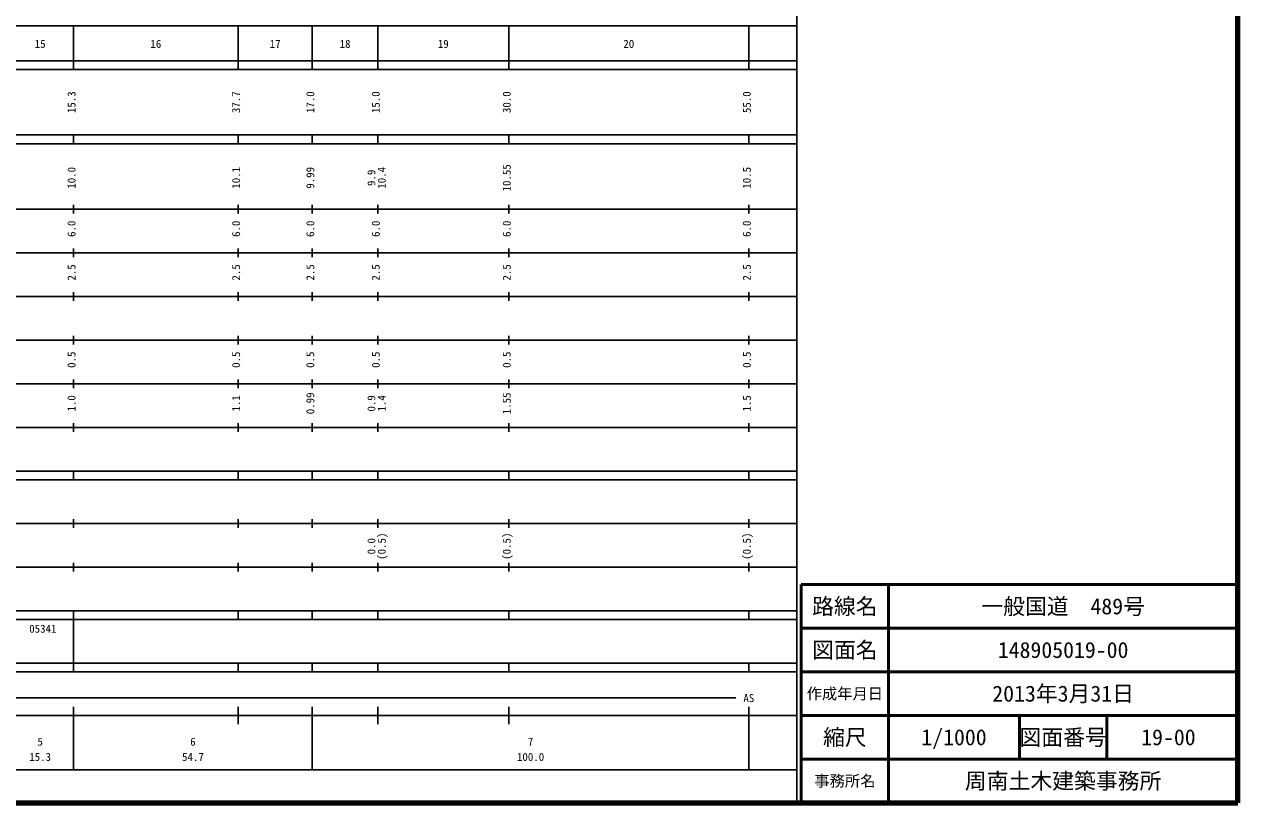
# Model space of a CAD drawing. Units: millimetres on the paper, enlarged 1000 times. Extents: x 40000 to 680000, y 20000 to 380000.
# Drawn here: x 402011 to 680000, y 20000 to 198357 of the extents above; entities that cross this region are included whole.
import ezdxf
from ezdxf.enums import TextEntityAlignment as Align

# ---------------------------------------------------------------- set-up
doc = ezdxf.new("R2010")
doc.units = ezdxf.units.MM
doc.header["$LTSCALE"] = 1000
for name, color, linetype, lineweight in [('M-TTL', 2, 'Continuous', 140), ('M-TTL-BAND', 7, 'Continuous', 25), ('M-TTL-FRAM', 2, 'Continuous', 50), ('M-TTL-LINE', 7, 'Continuous', 50)]:
    doc.layers.add(name, color=color, linetype=linetype, lineweight=lineweight)
doc.layers.add('M-TTL-TXT', color=7, linetype='Continuous')
doc.styles.add('ＭＳ ゴシック', font='')
doc.styles.get('ＭＳ ゴシック').set_extended_font_data('MS Gothic')

msp = doc.modelspace()

# ---------------------------------------------------------------- linework, layer by layer
at = {"layer": 'M-TTL'}
for p, q in [((680000, 20000), (680000, 380000)), ((40000, 20000), (680000, 20000))]:
    msp.add_line(p, q, dxfattribs=at)
at = {"layer": 'M-TTL-BAND'}
for p, q in [((579000, 20000), (579000, 370000)), ((68000, 198000), (579000, 198000)), ((413300, 188000), (413300, 198000)), ((451000, 188000), (451000, 198000)), ((468000, 188000), (468000, 198000)), ((483000, 188000), (483000, 198000)), ((513000, 188000), (513000, 198000)), ((568000, 188000), (568000, 198000)), ((40000, 190000), (579000, 190000)), ((40000, 188000), (579000, 188000)), ((40000, 173000), (579000, 173000)), ((413300, 171000), (413300, 173000)), ((451000, 171000), (451000, 173000)), ((468000, 171000), (468000, 173000)), ((483000, 171000), (483000, 173000)), ((513000, 171000), (513000, 173000)), ((568000, 171000), (568000, 173000)), ((40000, 171000), (579000, 171000)), ((40000, 156000), (579000, 156000)), ((413300, 155000), (413300, 157000)), ((451000, 155000), (451000, 157000)), ((468000, 155000), (468000, 157000)), ((483000, 155000), (483000, 157000)), ((513000, 155000), (513000, 157000)), ((568000, 155000), (568000, 157000)), ((46000, 146000), (579000, 146000)), ((413300, 145000), (413300, 147000)), ((451000, 145000), (451000, 147000)), ((468000, 145000), (468000, 147000)), ((483000, 145000), (483000, 147000)), ((513000, 145000), (513000, 147000)), ((568000, 145000), (568000, 147000)), ((413300, 135000), (413300, 137000)), ((451000, 135000), (451000, 137000)), ((468000, 135000), (468000, 137000)), ((483000, 135000), (483000, 137000)), ((513000, 135000), (513000, 137000)), ((568000, 135000), (568000, 137000)), ((52000, 136000), (579000, 136000)), ((46000, 126000), (579000, 126000)), ((413300, 125000), (413300, 127000)), ((451000, 125000), (451000, 127000)), ((468000, 125000), (468000, 127000)), ((483000, 125000), (483000, 127000)), ((513000, 125000), (513000, 127000)), ((568000, 125000), (568000, 127000)), ((413300, 115000), (413300, 117000)), ((451000, 115000), (451000, 117000)), ((468000, 115000), (468000, 117000)), ((483000, 115000), (483000, 117000)), ((513000, 115000), (513000, 117000)), ((568000, 115000), (568000, 117000)), ((52000, 116000), (579000, 116000)), ((46000, 106000), (579000, 106000)), ((413300, 105000), (413300, 107000)), ((451000, 105000), (451000, 107000)), ((468000, 105000), (468000, 107000)), ((483000, 105000), (483000, 107000)), ((513000, 105000), (513000, 107000)), ((568000, 105000), (568000, 107000)), ((40000, 96000), (579000, 96000)), ((413300, 94000), (413300, 96000)), ((451000, 94000), (451000, 96000)), ((468000, 94000), (468000, 96000)), ((483000, 94000), (483000, 96000)), ((513000, 94000), (513000, 96000)), ((568000, 94000), (568000, 96000)), ((40000, 94000), (579000, 94000)), ((49000, 84000), (579000, 84000)), ((413300, 83000), (413300, 85000)), ((451000, 83000), (451000, 85000)), ((468000, 83000), (468000, 85000)), ((483000, 83000), (483000, 85000)), ((513000, 83000), (513000, 85000)), ((568000, 83000), (568000, 85000)), ((40000, 74000), (579000, 74000)), ((413300, 73000), (413300, 75000)), ((451000, 73000), (451000, 75000)), ((468000, 73000), (468000, 75000)), ((483000, 73000), (483000, 75000)), ((513000, 73000), (513000, 75000)), ((568000, 73000), (568000, 75000)), ((40000, 64000), (579000, 64000)), ((413300, 62000), (413300, 64000)), ((451000, 62000), (451000, 64000)), ((468000, 62000), (468000, 64000)), ((483000, 62000), (483000, 64000)), ((513000, 62000), (513000, 64000)), ((568000, 62000), (568000, 64000)), ((40000, 62000), (579000, 62000)), ((413300, 52000), (413300, 62000)), ((40000, 52000), (579000, 52000)), ((413300, 50000), (413300, 52000)), ((451000, 50000), (451000, 52000)), ((468000, 50000), (468000, 52000)), ((483000, 50000), (483000, 52000)), ((513000, 50000), (513000, 52000)), ((568000, 50000), (568000, 52000)), ((40000, 50000), (579000, 50000)), ((71000, 44000), (565000, 44000)), ((413300, 27500), (413300, 42000)), ((451000, 38000), (451000, 42000)), ((468000, 27500), (468000, 42000)), ((483000, 38000), (483000, 42000)), ((513000, 38000), (513000, 42000)), ((568000, 27500), (568000, 42000)), ((40000, 40000), (579000, 40000)), ((68000, 27500), (579000, 27500))]:
    msp.add_line(p, q, dxfattribs=at)
at = {"layer": 'M-TTL-FRAM'}
for p, q in [((680000, 70000), (580000, 70000)), ((580000, 70000), (580000, 20000))]:
    msp.add_line(p, q, dxfattribs=at)
at = {"layer": 'M-TTL-LINE'}
for p, q in [((600000, 70000), (600000, 20000)), ((680000, 60000), (580000, 60000)), ((680000, 50000), (580000, 50000)), ((680000, 40000), (580000, 40000)), ((630000, 40000), (630000, 30000)), ((650000, 40000), (650000, 30000)), ((680000, 30000), (580000, 30000))]:
    msp.add_line(p, q, dxfattribs=at)

# ---------------------------------------------------------------- texts
at = {"layer": 'M-TTL-BAND', "style": 'ＭＳ ゴシック'}
for s, p in [('15', (405650, 192405)), ('16', (432150, 192405)), ('17', (459500, 192405)), ('18', (475500, 192405)), ('19', (498000, 192405)), ('20', (540500, 192405)), ('AS', (568000, 42500)), ('5', (405650, 32523)), ('6', (440650, 32523)), ('7', (518000, 32523)), ('15.3', (405650, 29033)), ('54.7', (440650, 29033)), ('100.0', (518000, 29033))]:
    msp.add_text(s, height=1833, dxfattribs=at).set_placement(p, align=Align.BOTTOM_CENTER)
for s, p in [('15.3', (414300, 180500)), ('37.7', (452000, 180500)), ('17.0', (469000, 180500)), ('15.0', (484000, 180500)), ('30.0', (514000, 180500)), ('55.0', (569000, 180500)), ('10.0', (414300, 163174)), ('10.1', (452000, 163174)), ('9.99', (469000, 163174)), ('9.9', (483000, 163174)), ('10.4', (485370, 163174)), ('10.55', (514000, 163174)), ('10.5', (569000, 163174)), ('6.0', (414300, 151500)), ('6.0', (452000, 151500)), ('6.0', (469000, 151500)), ('6.0', (484000, 151500)), ('6.0', (514000, 151500)), ('6.0', (569000, 151500)), ('2.5', (414300, 141500)), ('2.5', (452000, 141500)), ('2.5', (469000, 141500)), ('2.5', (484000, 141500)), ('2.5', (514000, 141500)), ('2.5', (569000, 141500)), ('0.5', (414300, 121500)), ('0.5', (452000, 121500)), ('0.5', (469000, 121500)), ('0.5', (484000, 121500)), ('0.5', (514000, 121500)), ('0.5', (569000, 121500)), ('1.0', (414300, 111500)), ('1.1', (452000, 111500)), ('0.99', (469000, 111500)), ('0.9', (483000, 111500)), ('1.4', (485370, 111500)), ('1.55', (514000, 111500)), ('1.5', (569000, 111500)), ('(0.5)', (485370, 78764)), ('(0.5)', (514000, 78764)), ('(0.5)', (569000, 78764)), ('0.0', (483000, 78764))]:
    msp.add_text(s, height=1833, rotation=90, dxfattribs=at).set_placement(p, align=Align.BOTTOM_CENTER)
msp.add_text('05341', height=1833, dxfattribs=at).set_placement((403150, 58405), align=Align.BOTTOM_LEFT)
at = {"layer": 'M-TTL-TXT', "style": 'ＭＳ ゴシック'}
for s, height, p in [('路線名', 3666, (590000, 65000)), ('路線名', 3666, (590000, 65000)), ('一般国道\u3000489号', 3666, (640000, 65000)), ('図面名', 3666, (590000, 55000)), ('図面名', 3666, (590000, 55000)), ('148905019-00', 3666, (640000, 55000)), ('2013年3月31日', 3666, (640000, 45000)), ('作成年月日', 2566, (590000, 45000)), ('作成年月日', 2566, (590000, 45000)), ('縮尺', 3666, (590000, 35000)), ('縮尺', 3666, (590000, 35000)), ('1/1000', 3666, (615000, 35000)), ('図面番号', 3666, (640000, 35000)), ('図面番号', 3666, (640000, 35000)), ('19-00', 3666, (664125, 35000)), ('事務所名', 2566, (590000, 25000)), ('事務所名', 2566, (590000, 25000)), ('周南土木建築事務所', 3666, (640000, 25000))]:
    msp.add_text(s, height=height, dxfattribs=at).set_placement(p, align=Align.MIDDLE_CENTER)

doc.saveas('drawing.dxf')
